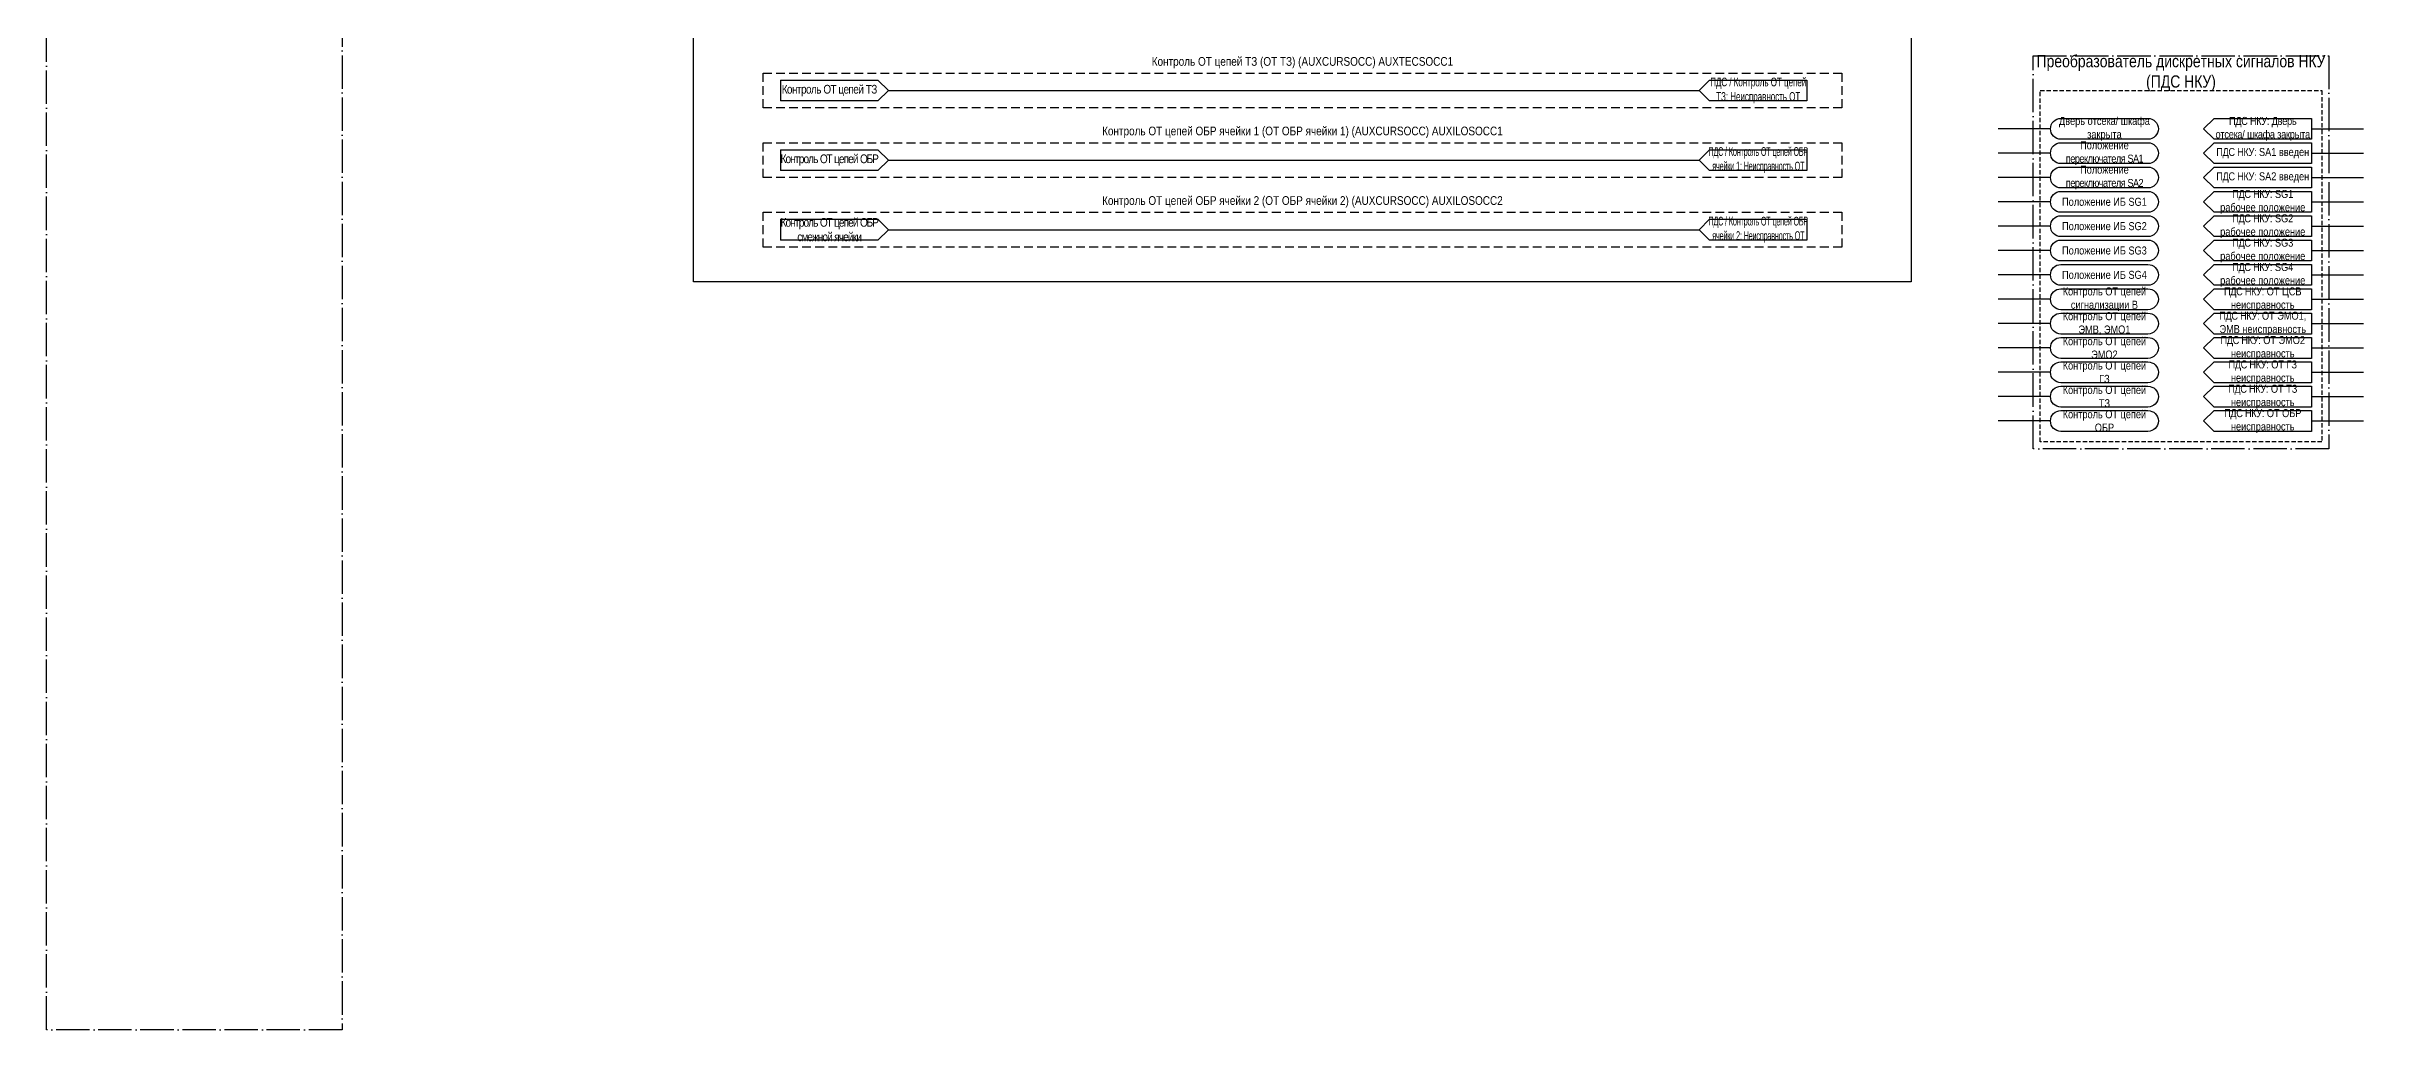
# Model space of a CAD drawing. Header units: millimetres. Extents: x -32357 to 1150, y -489 to 2440.
# Drawn here: x -30715 to -30049, y 25 to 308 of the extents above; entities that cross this region are included whole.
import ezdxf

# ---------------------------------------------------------------- set-up
doc = ezdxf.new("R2010")
doc.units = ezdxf.units.MM
doc.linetypes.add('ACAD_ISO04W100', pattern=[30, 24, -3, 0, -3])
doc.linetypes.add('штриховая2', pattern=[0.375, 0.25, -0.125])
doc.layers.add('TEXT', color=7, linetype='Continuous', lineweight=25)
doc.styles.add('2.5_Gost_RD', font='ARIALN.TTF', dxfattribs={"height": 2.5})
doc.styles.add('3.5_Gost_RD', font='ARIALN.TTF', dxfattribs={"height": 3.5})

msp = doc.modelspace()

# ---------------------------------------------------------------- linework, layer by layer
at = {"ltscale": 100}
for p, q in [((-30504, 298), (-30476, 298)), ((-30504, 298), (-30504, 292)), ((-30476, 298), (-30473, 295)), ((-30473, 295), (-30476, 292)), ((-30473, 295), (-30240, 295)), ((-30237, 298), (-30240, 295)), ((-30240, 295), (-30237, 292)), ((-30237, 298), (-30209, 298)), ((-30476, 292), (-30504, 292)), ((-30209, 292), (-30237, 292)), ((-30139, 284), (-30154, 284)), ((-30064, 284), (-30049, 284)), ((-30504, 278), (-30476, 278)), ((-30504, 278), (-30504, 272)), ((-30476, 278), (-30473, 275)), ((-30473, 275), (-30476, 272)), ((-30473, 275), (-30240, 275)), ((-30237, 278), (-30240, 275)), ((-30240, 275), (-30237, 272)), ((-30237, 278), (-30209, 278)), ((-30139, 277), (-30154, 277)), ((-30064, 277), (-30049, 277)), ((-30476, 272), (-30504, 272)), ((-30209, 272), (-30237, 272)), ((-30139, 270), (-30154, 270)), ((-30064, 270), (-30049, 270)), ((-30139, 263), (-30154, 263)), ((-30064, 263), (-30049, 263)), ((-30504, 258), (-30476, 258)), ((-30504, 258), (-30504, 252)), ((-30476, 258), (-30473, 255)), ((-30473, 255), (-30476, 252)), ((-30473, 255), (-30240, 255)), ((-30237, 258), (-30240, 255)), ((-30240, 255), (-30237, 252)), ((-30237, 258), (-30209, 258)), ((-30139, 256), (-30154, 256)), ((-30064, 256), (-30049, 256)), ((-30476, 252), (-30504, 252)), ((-30209, 252), (-30237, 252)), ((-30139, 249), (-30154, 249)), ((-30064, 249), (-30049, 249)), ((-30139, 242), (-30154, 242)), ((-30064, 242), (-30049, 242)), ((-30139, 235), (-30154, 235)), ((-30064, 235), (-30049, 235)), ((-30139, 228), (-30154, 228)), ((-30064, 228), (-30049, 228)), ((-30139, 221), (-30154, 221)), ((-30064, 221), (-30049, 221)), ((-30139, 214), (-30154, 214)), ((-30064, 214), (-30049, 214)), ((-30139, 207), (-30154, 207)), ((-30064, 207), (-30049, 207)), ((-30139, 200), (-30154, 200)), ((-30064, 200), (-30049, 200))]:
    msp.add_line(p, q, dxfattribs=at)
at = {"color": 251, "linetype": 'ACAD_ISO04W100', "lineweight": 30, "ltscale": 0.4, "true_color": 0x58595b}
for points in [[(-30715, 777), (-30630, 777), (-30630, 25), (-30715, 25)], [(-30144, 305), (-30059, 305), (-30059, 192), (-30144, 192)]]:
    msp.add_lwpolyline(points, close=True, dxfattribs=at)
at = {"color": 3, "ltscale": 100}
msp.add_lwpolyline([(-30529, 540), (-30179, 540), (-30179, 240), (-30529, 240)], close=True, dxfattribs=at)
at = {"linetype": 'штриховая2', "ltscale": 10}
for points in [[(-30509, 300), (-30199, 300), (-30199, 290), (-30509, 290)], [(-30509, 280), (-30199, 280), (-30199, 270), (-30509, 270)], [(-30509, 260), (-30199, 260), (-30199, 250), (-30509, 250)]]:
    msp.add_lwpolyline(points, close=True, dxfattribs=at)
at = {"ltscale": 100}
for points in [[(-30240, 295), (-30237, 298), (-30209, 298), (-30209, 292), (-30237, 292), (-30240, 295)], [(-30240, 275), (-30237, 278), (-30209, 278), (-30209, 272), (-30237, 272), (-30240, 275)], [(-30240, 255), (-30237, 258), (-30209, 258), (-30209, 252), (-30237, 252), (-30240, 255)]]:
    msp.add_lwpolyline(points, dxfattribs=at)
at = {"linetype": 'штриховая2', "ltscale": 5}
msp.add_lwpolyline([(-30142, 295), (-30061, 295), (-30061, 194), (-30142, 194)], close=True, dxfattribs=at)
at = {"ltscale": 100}
for points in [[(-30136, 281, -1), (-30136, 287), (-30111, 287, -1), (-30111, 281)], [(-30136, 274, -1), (-30136, 280), (-30111, 280, -1), (-30111, 274)], [(-30136, 267, -1), (-30136, 273), (-30111, 273, -1), (-30111, 267)], [(-30136, 260, -1), (-30136, 266), (-30111, 266, -1), (-30111, 260)], [(-30136, 253, -1), (-30136, 259), (-30111, 259, -1), (-30111, 253)], [(-30136, 246, -1), (-30136, 252), (-30111, 252, -1), (-30111, 246)], [(-30136, 239, -1), (-30136, 245), (-30111, 245, -1), (-30111, 239)], [(-30136, 232, -1), (-30136, 238), (-30111, 238, -1), (-30111, 232)], [(-30136, 225, -1), (-30136, 231), (-30111, 231, -1), (-30111, 225)], [(-30136, 218, -1), (-30136, 224), (-30111, 224, -1), (-30111, 218)], [(-30136, 211, -1), (-30136, 217), (-30111, 217, -1), (-30111, 211)], [(-30136, 204, -1), (-30136, 210), (-30111, 210, -1), (-30111, 204)], [(-30136, 197, -1), (-30136, 203), (-30111, 203, -1), (-30111, 197)]]:
    msp.add_lwpolyline(points, format="xyb", close=True, dxfattribs=at)
for points in [[(-30064, 281), (-30092, 281), (-30095, 284), (-30092, 287), (-30064, 287)], [(-30092, 280), (-30064, 280), (-30064, 274), (-30092, 274), (-30095, 277)], [(-30092, 273), (-30064, 273), (-30064, 267), (-30092, 267), (-30095, 270)], [(-30092, 266), (-30064, 266), (-30064, 260), (-30092, 260), (-30095, 263)], [(-30092, 259), (-30064, 259), (-30064, 253), (-30092, 253), (-30095, 256)], [(-30092, 252), (-30064, 252), (-30064, 246), (-30092, 246), (-30095, 249)], [(-30092, 245), (-30064, 245), (-30064, 239), (-30092, 239), (-30095, 242)], [(-30092, 238), (-30064, 238), (-30064, 232), (-30092, 232), (-30095, 235)], [(-30092, 231), (-30064, 231), (-30064, 225), (-30092, 225), (-30095, 228)], [(-30092, 224), (-30064, 224), (-30064, 218), (-30092, 218), (-30095, 221)], [(-30092, 217), (-30064, 217), (-30064, 211), (-30092, 211), (-30095, 214)], [(-30092, 210), (-30064, 210), (-30064, 204), (-30092, 204), (-30095, 207)], [(-30092, 203), (-30064, 203), (-30064, 197), (-30092, 197), (-30095, 200)]]:
    msp.add_lwpolyline(points, close=True, dxfattribs=at)

# ---------------------------------------------------------------- texts
at = {"color": 30, "ltscale": 100, "char_height": 2.5, "width": 310, "attachment_point": 5, "style": '3.5_Gost_RD'}
for s, insert in [('Контроль ОТ цепей ТЗ (ОТ ТЗ) (AUXCURSOCC) {\\C6;AUXTECSOCC1} ', (-30354, 303)), ('Контроль ОТ цепей ОБР ячейки 1 (ОТ ОБР ячейки 1) (AUXCURSOCC) {\\C6;AUXILOSOCC1}', (-30354, 283)), ('Контроль ОТ цепей ОБР ячейки 2 (ОТ ОБР ячейки 2) (AUXCURSOCC) {\\C6;AUXILOSOCC2}', (-30354, 263))]:
    msp.add_mtext(s, dxfattribs=dict(at, insert=insert))
at = {"color": 30, "ltscale": 100, "true_color": 0xf7941d, "insert": (-30101.5, 300), "char_height": 3.5, "width": 85, "attachment_point": 5, "style": '3.5_Gost_RD'}
msp.add_mtext('Преобразователь дискретных сигналов НКУ (ПДС НКУ)', dxfattribs=at)
at = {"ltscale": 100, "width": 28, "attachment_point": 5, "style": '2.5_Gost_RD'}
for s, insert, char_height in [('{\\T0.9;Контроль ОТ цепей ТЗ}', (-30490, 295), 2.5), ('{\\W0.8;ПДС / Контроль ОТ цепей ТЗ: Неисправность ОТ}', (-30223, 295), 2.5), ('{\\T0.95;ПДС НКУ: Дверь отсека/ шкафа закрыта}', (-30078, 284), 2.3), ('{\\T0.8;Контроль ОТ цепей ОБР}', (-30490, 275), 2.5), ('{\\W0.7;\\T0.95;ПДС / Контроль ОТ цепей ОБР ячейки 1: Неисправность ОТ}', (-30223, 275), 2.5), ('{\\T0.95;ПДС НКУ:} SA1 введен', (-30078, 277), 2.3), ('{\\T0.95;ПДС НКУ:} SA2 введен', (-30078, 270), 2.3), ('{\\T0.95;ПДС НКУ:} SG1 рабочее положение', (-30078, 263), 2.3), ('{\\T0.8;Контроль ОТ цепей ОБР\\Pсмежной ячейки}', (-30490, 255), 2.5), ('{\\W0.7;\\T0.95;ПДС / Контроль ОТ цепей ОБР ячейки 2: Неисправность ОТ}', (-30223, 255), 2.5), ('{\\T0.95;ПДС НКУ:} SG2 рабочее положение', (-30078, 256), 2.3), ('{\\T0.95;ПДС НКУ:} SG3 рабочее положение', (-30078, 249), 2.3), ('{\\T0.95;ПДС НКУ:} SG4 рабочее положение', (-30078, 242), 2.3), ('{\\T0.95;ПДС НКУ:} ОТ ЦСВ неисправность', (-30078, 235), 2.3), ('{\\T0.95;ПДС НКУ:} ОТ ЭМО1, ЭМВ неисправность', (-30078, 228), 2.3), ('{\\T0.95;ПДС НКУ:} ОТ ЭМО2 неисправность', (-30078, 221), 2.3), ('{\\T0.95;ПДС НКУ:} ОТ ГЗ неисправность', (-30078, 214), 2.3), ('{\\T0.95;ПДС НКУ:} ОТ ТЗ неисправность', (-30078, 207), 2.3), ('{\\T0.95;ПДС НКУ:} ОТ ОБР неисправность', (-30078, 200), 2.3)]:
    msp.add_mtext(s, dxfattribs=dict(at, insert=insert, char_height=char_height))
at = {"layer": 'TEXT', "color": 2, "ltscale": 100, "char_height": 2.3, "width": 31, "attachment_point": 5, "style": '2.5_Gost_RD'}
for s, insert in [('Дверь отсека/ шкафа закрыта', (-30123.5, 284)), ('Положение{\\T0.9; переключателя SA1}', (-30123.5, 277)), ('Положение{\\T0.9; переключателя SA2}', (-30123.5, 270)), ('Положение ИБ SG1', (-30123.5, 263)), ('Положение ИБ SG2', (-30123.5, 256)), ('Положение ИБ SG3', (-30123.5, 249)), ('Положение ИБ SG4', (-30123.5, 242)), ('Контроль ОТ цепей сигнализации В', (-30123.5, 235)), ('Контроль ОТ цепей \\PЭМВ, ЭМО1', (-30123.5, 228)), ('Контроль ОТ цепей \\PЭМО2', (-30123.5, 221)), ('Контроль ОТ цепей \\PГЗ', (-30123.5, 214)), ('Контроль ОТ цепей \\PТЗ', (-30123.5, 207)), ('Контроль ОТ цепей \\PОБР', (-30123.5, 200))]:
    msp.add_mtext(s, dxfattribs=dict(at, insert=insert))

doc.saveas('drawing.dxf')
